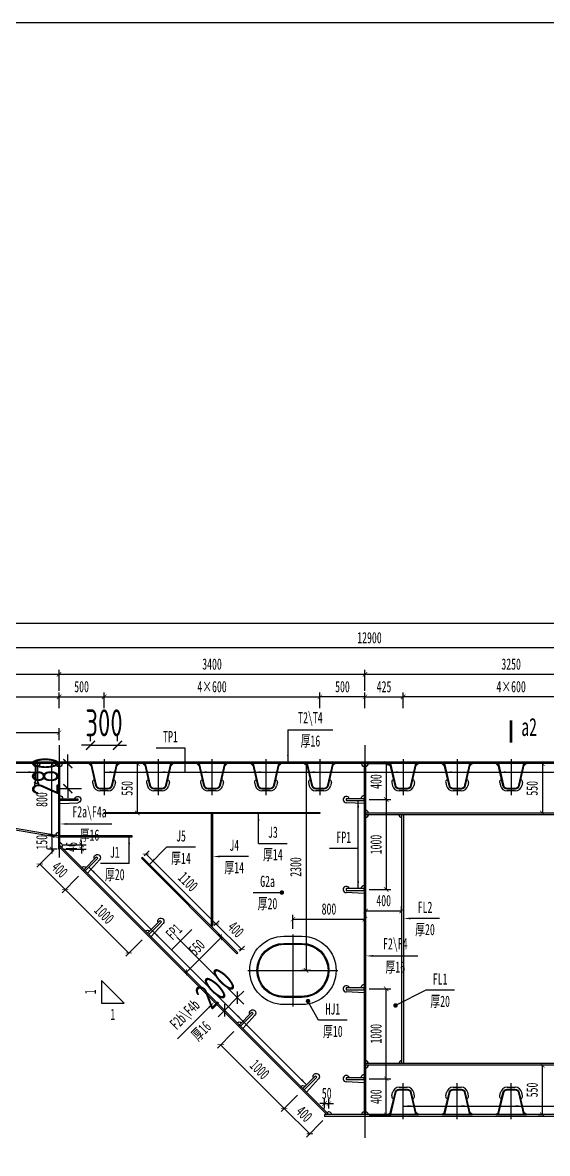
# Model space of a CAD drawing. Extents: x -149716 to 104715, y -26828 to 33500.
# Drawn here: x -82565 to -76731, y 5725 to 18299 of the extents above; entities that cross this region are included whole.
import ezdxf
from ezdxf.enums import TextEntityAlignment as Align

# ---------------------------------------------------------------- set-up
doc = ezdxf.new("R2010")
doc.units = 0
doc.header["$LTSCALE"] = 1000
doc.linetypes.add('CENTER', pattern=[50.8, 31.75, -6.35, 6.35, -6.35])
doc.layers.get('0').update_dxf_attribs({"linetype": 'CONTINUOUS'})
doc.layers.get('Defpoints').update_dxf_attribs({"color": 250, "linetype": 'CONTINUOUS'})
doc.layers.add('01', color=1, linetype='CONTINUOUS', lineweight=25)
doc.layers.add('DIM', color=3, linetype='CONTINUOUS', lineweight=0)
for name, color, linetype in [('02', 2, 'CONTINUOUS'), ('04', 4, 'CONTINUOUS'), ('06', 6, 'CENTER'), ('07', 7, 'CONTINUOUS')]:
    doc.layers.add(name, color=color, linetype=linetype)
doc.styles.add('TSSD_Dimension', font='tssdeng.shx', dxfattribs={"width": 0.7, "bigfont": 'hztxt.shx'})
doc.styles.add('仿宋', font='simfang.ttf', dxfattribs={"width": 0.64})
doc.dimstyles.new('1：50', dxfattribs={"dimscale": 50, "dimtxt": 2.5, "dimasz": 1, "dimexe": 1, "dimexo": 0, "dimgap": 1, "dimtad": 1, "dimdec": 1, "dimdsep": 46, "dimtxsty": '仿宋', "dimblk": 'ARCHTICK', "dimcen": 0, "dimclrd": 256, "dimclre": 256, "dimclrt": 256, "dimazin": 2, "dimtfac": 1, "dimtdec": 1, "dimtix": 1, "dimtmove": 2, "dimatfit": 3, "dimfxl": 1, "dimtvp": 0.8, "dimtolj": 1, "dimtzin": 0, "dimlwd": -1, "dimlwe": -1, "dimarcsym": 0})
doc.dimstyles.new('TSSD_100_100', dxfattribs={"dimtxt": 300, "dimasz": 100, "dimexe": 100, "dimexo": 250, "dimgap": 100, "dimtad": 1, "dimdec": 0, "dimzin": 0, "dimdsep": 46, "dimtxsty": 'TSSD_Dimension', "dimblk": 'ARCHTICK', "dimblk1": 'ARCHTICK', "dimblk2": 'ARCHTICK', "dimcen": 0, "dimdle": 100, "dimclrt": 7, "dimadec": 0, "dimazin": 0, "dimtfac": 1, "dimtdec": 0, "dimtix": 1, "dimtmove": 2, "dimatfit": 3, "dimfxl": 1, "dimtolj": 1, "dimtzin": 0, "dimarcsym": 0})

# ---------------------------------------------------------------- blocks, each defined once
blk = doc.blocks.new('_ArchTick')
at = {"color": 0, "linetype": 'ByBlock', "const_width": 0.15}
blk.add_lwpolyline([(-0.5, -0.5), (0.5, 0.5)], dxfattribs=at)
blk = doc.blocks.new('*D387')
at = {"layer": '04', "transparency": 16777216}
for p, q in [((44428, 112577), (44428, 112810)), ((47428, 112577), (47428, 112810)), ((44428, 112760), (47428, 112760))]:
    blk.add_line(p, q, dxfattribs=at)
at = {"layer": 'Defpoints', "color": 0, "transparency": 16777216}
for p in [(47428, 112760), (44428, 112577), (47428, 112577)]:
    blk.add_point(p, dxfattribs=at)
at = {"layer": '04', "transparency": 16777216, "xscale": 50, "yscale": 50, "zscale": 50, "rotation": 180}
blk.add_blockref('_ArchTick', (44428, 112760), dxfattribs=at)
at = {"layer": '04', "transparency": 16777216, "xscale": 50, "yscale": 50, "zscale": 50}
blk.add_blockref('_ArchTick', (47428, 112760), dxfattribs=at)
at = {"layer": '04', "transparency": 16777216, "insert": (45928, 112873), "char_height": 125, "attachment_point": 5, "style": '仿宋'}
blk.add_mtext('\\A1;3000', dxfattribs=at)
blk = doc.blocks.new('*D390')
at = {"layer": '04', "transparency": 16777216}
for p, q in [((47428, 112577), (47428, 112810)), ((50828, 112577), (50828, 112810)), ((47428, 112760), (50828, 112760))]:
    blk.add_line(p, q, dxfattribs=at)
at = {"layer": 'Defpoints', "color": 0, "transparency": 16777216}
for p in [(50828, 112760), (47428, 112577), (50828, 112577)]:
    blk.add_point(p, dxfattribs=at)
at = {"layer": '04', "transparency": 16777216, "xscale": 50, "yscale": 50, "zscale": 50, "rotation": 180}
blk.add_blockref('_ArchTick', (47428, 112760), dxfattribs=at)
at = {"layer": '04', "transparency": 16777216, "xscale": 50, "yscale": 50, "zscale": 50}
blk.add_blockref('_ArchTick', (50828, 112760), dxfattribs=at)
at = {"layer": '04', "transparency": 16777216, "insert": (49128, 112873), "char_height": 125, "attachment_point": 5, "style": '仿宋'}
blk.add_mtext('\\A1;3400', dxfattribs=at)
blk = doc.blocks.new('*D391')
at = {"layer": '04', "transparency": 16777216}
for p, q in [((47428, 112384), (47428, 112559)), ((47928, 112384), (47928, 112559)), ((47428, 112509), (47928, 112509))]:
    blk.add_line(p, q, dxfattribs=at)
at = {"layer": 'Defpoints', "color": 0, "transparency": 16777216}
for p in [(47928, 112509), (47428, 112384), (47928, 112384)]:
    blk.add_point(p, dxfattribs=at)
at = {"layer": '04', "transparency": 16777216, "xscale": 50, "yscale": 50, "zscale": 50, "rotation": 180}
blk.add_blockref('_ArchTick', (47428, 112509), dxfattribs=at)
at = {"layer": '04', "transparency": 16777216, "xscale": 50, "yscale": 50, "zscale": 50}
blk.add_blockref('_ArchTick', (47928, 112509), dxfattribs=at)
at = {"layer": '04', "transparency": 16777216, "insert": (47678, 112622), "char_height": 125, "attachment_point": 5, "style": '仿宋'}
blk.add_mtext('\\A1;500', dxfattribs=at)
blk = doc.blocks.new('*D392')
at = {"layer": '04', "transparency": 16777216}
for p, q in [((47928, 112384), (47928, 112559)), ((50328, 112384), (50328, 112559)), ((47928, 112509), (50328, 112509))]:
    blk.add_line(p, q, dxfattribs=at)
at = {"layer": 'Defpoints', "color": 0, "transparency": 16777216}
for p in [(50328, 112509), (47928, 112384), (50328, 112384)]:
    blk.add_point(p, dxfattribs=at)
at = {"layer": '04', "transparency": 16777216, "xscale": 50, "yscale": 50, "zscale": 50, "rotation": 180}
blk.add_blockref('_ArchTick', (47928, 112509), dxfattribs=at)
at = {"layer": '04', "transparency": 16777216, "xscale": 50, "yscale": 50, "zscale": 50}
blk.add_blockref('_ArchTick', (50328, 112509), dxfattribs=at)
at = {"layer": '04', "transparency": 16777216, "insert": (49128, 112622), "char_height": 125, "attachment_point": 5, "style": '仿宋'}
blk.add_mtext('\\A1;4×600', dxfattribs=at)
blk = doc.blocks.new('*D393')
at = {"layer": '04', "transparency": 16777216}
for p, q in [((50328, 112384), (50328, 112559)), ((50828, 112384), (50828, 112559)), ((50828, 112509), (50328, 112509))]:
    blk.add_line(p, q, dxfattribs=at)
at = {"layer": 'Defpoints', "color": 0, "transparency": 16777216}
for p in [(50328, 112509), (50328, 112384), (50828, 112384)]:
    blk.add_point(p, dxfattribs=at)
at = {"layer": '04', "transparency": 16777216, "xscale": 50, "yscale": 50, "zscale": 50, "rotation": 180}
blk.add_blockref('_ArchTick', (50328, 112509), dxfattribs=at)
at = {"layer": '04', "transparency": 16777216, "xscale": 50, "yscale": 50, "zscale": 50}
blk.add_blockref('_ArchTick', (50828, 112509), dxfattribs=at)
at = {"layer": '04', "transparency": 16777216, "insert": (50578, 112622), "char_height": 125, "attachment_point": 5, "style": '仿宋'}
blk.add_mtext('\\A1;500', dxfattribs=at)
blk = doc.blocks.new('*D397')
at = {"layer": '04', "transparency": 16777216}
for p, q in [((51253, 112384), (51253, 112559)), ((53653, 112384), (53653, 112559)), ((53653, 112509), (51253, 112509))]:
    blk.add_line(p, q, dxfattribs=at)
at = {"layer": 'Defpoints', "color": 0, "transparency": 16777216}
for p in [(51253, 112509), (51253, 112384), (53653, 112384)]:
    blk.add_point(p, dxfattribs=at)
at = {"layer": '04', "transparency": 16777216, "xscale": 50, "yscale": 50, "zscale": 50, "rotation": 180}
blk.add_blockref('_ArchTick', (51253, 112509), dxfattribs=at)
at = {"layer": '04', "transparency": 16777216, "xscale": 50, "yscale": 50, "zscale": 50}
blk.add_blockref('_ArchTick', (53653, 112509), dxfattribs=at)
at = {"layer": '04', "transparency": 16777216, "insert": (52453, 112622), "char_height": 125, "attachment_point": 5, "style": '仿宋'}
blk.add_mtext('\\A1;4×600', dxfattribs=at)
blk = doc.blocks.new('*D398')
at = {"layer": '04', "transparency": 16777216}
for p, q in [((50828, 112384), (50828, 112559)), ((51253, 112384), (51253, 112559)), ((50828, 112509), (51253, 112509))]:
    blk.add_line(p, q, dxfattribs=at)
at = {"layer": 'Defpoints', "color": 0, "transparency": 16777216}
for p in [(51253, 112509), (50828, 112384), (51253, 112384)]:
    blk.add_point(p, dxfattribs=at)
at = {"layer": '04', "transparency": 16777216, "xscale": 50, "yscale": 50, "zscale": 50, "rotation": 180}
blk.add_blockref('_ArchTick', (50828, 112509), dxfattribs=at)
at = {"layer": '04', "transparency": 16777216, "xscale": 50, "yscale": 50, "zscale": 50}
blk.add_blockref('_ArchTick', (51253, 112509), dxfattribs=at)
at = {"layer": '04', "transparency": 16777216, "insert": (51040, 112622), "char_height": 125, "attachment_point": 5, "style": '仿宋'}
blk.add_mtext('\\A1;425', dxfattribs=at)
blk = doc.blocks.new('*D399')
at = {"layer": '04', "transparency": 16777216}
for p, q in [((50828, 112577), (50828, 112810)), ((54078, 112577), (54078, 112810)), ((50828, 112760), (54078, 112760))]:
    blk.add_line(p, q, dxfattribs=at)
at = {"layer": 'Defpoints', "color": 0, "transparency": 16777216}
for p in [(54078, 112760), (50828, 112577), (54078, 112577)]:
    blk.add_point(p, dxfattribs=at)
at = {"layer": '04', "transparency": 16777216, "xscale": 50, "yscale": 50, "zscale": 50, "rotation": 180}
blk.add_blockref('_ArchTick', (50828, 112760), dxfattribs=at)
at = {"layer": '04', "transparency": 16777216, "xscale": 50, "yscale": 50, "zscale": 50}
blk.add_blockref('_ArchTick', (54078, 112760), dxfattribs=at)
at = {"layer": '04', "transparency": 16777216, "insert": (52453, 112873), "char_height": 125, "attachment_point": 5, "style": '仿宋'}
blk.add_mtext('\\A1;3250', dxfattribs=at)
blk = doc.blocks.new('*D406')
at = {"layer": '04', "transparency": 16777216}
for p, q in [((47405, 111767), (47299, 111767)), ((47349, 110967), (47349, 111767)), ((47405, 110967), (47299, 110967))]:
    blk.add_line(p, q, dxfattribs=at)
at = {"layer": 'Defpoints', "color": 0, "transparency": 16777216}
for p in [(47349, 111767), (47405, 111767), (47405, 110967)]:
    blk.add_point(p, dxfattribs=at)
at = {"layer": '04', "transparency": 16777216, "xscale": 50, "yscale": 50, "zscale": 50}
for p, rotation in [((47349, 111767), 90), ((47349, 110967), 270)]:
    blk.add_blockref('_ArchTick', p, dxfattribs=dict(at, rotation=rotation))
at = {"layer": '04', "transparency": 16777216, "insert": (47236, 111367), "char_height": 125, "attachment_point": 5, "rotation": 90, "style": '仿宋'}
blk.add_mtext('\\A1;800', dxfattribs=at)
blk = doc.blocks.new('*D408')
at = {"layer": '04', "transparency": 16777216}
for p, q in [((50225, 111767), (50123, 111767)), ((50173, 111767), (50173, 109467)), ((50225, 109467), (50123, 109467))]:
    blk.add_line(p, q, dxfattribs=at)
at = {"layer": 'Defpoints', "color": 0, "transparency": 16777216}
for p in [(50225, 111767), (50173, 109467), (50225, 109467)]:
    blk.add_point(p, dxfattribs=at)
at = {"layer": '04', "transparency": 16777216, "xscale": 50, "yscale": 50, "zscale": 50}
for p, rotation in [((50173, 111767), 90), ((50173, 109467), 270)]:
    blk.add_blockref('_ArchTick', p, dxfattribs=dict(at, rotation=rotation))
at = {"layer": '04', "transparency": 16777216, "insert": (50059, 110617), "char_height": 125, "attachment_point": 5, "rotation": 90, "style": '仿宋'}
blk.add_mtext('\\A1;2300', dxfattribs=at)
blk = doc.blocks.new('*D409')
at = {"layer": '04', "transparency": 16777216}
for p, q in [((50028, 109931), (50028, 110087)), ((50028, 110037), (50828, 110037)), ((50828, 109931), (50828, 110087))]:
    blk.add_line(p, q, dxfattribs=at)
at = {"layer": 'Defpoints', "color": 0, "transparency": 16777216}
for p in [(50828, 110037), (50028, 109931), (50828, 109931)]:
    blk.add_point(p, dxfattribs=at)
at = {"layer": '04', "transparency": 16777216, "xscale": 50, "yscale": 50, "zscale": 50, "rotation": 180}
blk.add_blockref('_ArchTick', (50028, 110037), dxfattribs=at)
at = {"layer": '04', "transparency": 16777216, "xscale": 50, "yscale": 50, "zscale": 50}
blk.add_blockref('_ArchTick', (50828, 110037), dxfattribs=at)
at = {"layer": '04', "transparency": 16777216, "insert": (50428, 110150), "char_height": 125, "attachment_point": 5, "style": '仿宋'}
blk.add_mtext('\\A1;800', dxfattribs=at)
blk = doc.blocks.new('*D415')
at = {"layer": '04', "transparency": 16777216}
for p, q in [((44428, 113194), (44428, 113377)), ((44428, 113327), (70228, 113327)), ((70228, 113194), (70228, 113377))]:
    blk.add_line(p, q, dxfattribs=at)
at = {"layer": 'Defpoints', "color": 0, "transparency": 16777216}
for p in [(70228, 113327), (44428, 113194), (70228, 113194)]:
    blk.add_point(p, dxfattribs=at)
at = {"layer": '04', "transparency": 16777216, "xscale": 50, "yscale": 50, "zscale": 50, "rotation": 180}
blk.add_blockref('_ArchTick', (44428, 113327), dxfattribs=at)
at = {"layer": '04', "transparency": 16777216, "xscale": 50, "yscale": 50, "zscale": 50}
blk.add_blockref('_ArchTick', (70228, 113327), dxfattribs=at)
at = {"layer": '04', "transparency": 16777216, "insert": (57328, 113441), "char_height": 125, "attachment_point": 5, "style": '仿宋'}
blk.add_mtext('\\A1;25800', dxfattribs=at)
blk = doc.blocks.new('*D417')
at = {"layer": '04', "transparency": 16777216}
for p, q in [((44428, 112881), (44428, 113103)), ((57328, 113053), (44428, 113053)), ((57328, 112881), (57328, 113103))]:
    blk.add_line(p, q, dxfattribs=at)
at = {"layer": 'Defpoints', "color": 0, "transparency": 16777216}
for p in [(44428, 113053), (44428, 112881), (57328, 112881)]:
    blk.add_point(p, dxfattribs=at)
at = {"layer": '04', "transparency": 16777216, "xscale": 50, "yscale": 50, "zscale": 50, "rotation": 180}
blk.add_blockref('_ArchTick', (44428, 113053), dxfattribs=at)
at = {"layer": '04', "transparency": 16777216, "xscale": 50, "yscale": 50, "zscale": 50}
blk.add_blockref('_ArchTick', (57328, 113053), dxfattribs=at)
at = {"layer": '04', "transparency": 16777216, "insert": (50878, 113166), "char_height": 125, "attachment_point": 5, "style": '仿宋'}
blk.add_mtext('\\A1;12900', dxfattribs=at)
blk = doc.blocks.new('板肋带过焊孔')
at = {"layer": '01'}
blk.add_line((50818, 161172), (50618, 161182), dxfattribs=at)
for centre, start, end in [((50618, 161217), 16.6015, 270), ((50818, 161227), 90, 180)]:
    blk.add_arc(centre, 35, start, end, dxfattribs=at)
at = {"layer": '02'}
blk.add_lwpolyline([(50818, 161227), (50618, 161227), (50618, 161207), (50818, 161207)], close=True, dxfattribs=at)
blk = doc.blocks.new('*D421')
at = {"layer": '04', "transparency": 16777216}
for p, q in [((48325, 111767), (48247, 111767)), ((48297, 111767), (48297, 111217)), ((48325, 111217), (48247, 111217))]:
    blk.add_line(p, q, dxfattribs=at)
at = {"layer": 'Defpoints', "color": 0, "transparency": 16777216}
for p in [(48325, 111767), (48297, 111217), (48325, 111217)]:
    blk.add_point(p, dxfattribs=at)
at = {"layer": '04', "transparency": 16777216, "xscale": 50, "yscale": 50, "zscale": 50}
for p, rotation in [((48297, 111767), 90), ((48297, 111217), 270)]:
    blk.add_blockref('_ArchTick', p, dxfattribs=dict(at, rotation=rotation))
at = {"layer": '04', "transparency": 16777216, "insert": (48184, 111492), "char_height": 125, "attachment_point": 5, "rotation": 90, "style": '仿宋'}
blk.add_mtext('\\A1;550', dxfattribs=at)
blk = doc.blocks.new('*D422')
at = {"layer": '04', "transparency": 16777216}
for p, q in [((50874, 108263), (51114, 108263)), ((51064, 107863), (51064, 108263)), ((50874, 107863), (51114, 107863))]:
    blk.add_line(p, q, dxfattribs=at)
at = {"layer": 'Defpoints', "color": 0, "transparency": 16777216}
for p in [(50874, 108263), (51064, 108263), (50874, 107863)]:
    blk.add_point(p, dxfattribs=at)
at = {"layer": '04', "transparency": 16777216, "xscale": 50, "yscale": 50, "zscale": 50}
for p, rotation in [((51064, 108263), 90), ((51064, 107863), 270)]:
    blk.add_blockref('_ArchTick', p, dxfattribs=dict(at, rotation=rotation))
at = {"layer": '04', "transparency": 16777216, "insert": (50951, 108063), "char_height": 125, "attachment_point": 5, "rotation": 90, "style": '仿宋'}
blk.add_mtext('\\A1;400', dxfattribs=at)
blk = doc.blocks.new('*D423')
at = {"layer": '04', "transparency": 16777216}
for p, q in [((50874, 109263), (51114, 109263)), ((51064, 108263), (51064, 109263)), ((50874, 108263), (51114, 108263))]:
    blk.add_line(p, q, dxfattribs=at)
at = {"layer": 'Defpoints', "color": 0, "transparency": 16777216}
for p in [(50874, 109263), (51064, 109263), (50874, 108263)]:
    blk.add_point(p, dxfattribs=at)
at = {"layer": '04', "transparency": 16777216, "xscale": 50, "yscale": 50, "zscale": 50}
for p, rotation in [((51064, 109263), 90), ((51064, 108263), 270)]:
    blk.add_blockref('_ArchTick', p, dxfattribs=dict(at, rotation=rotation))
at = {"layer": '04', "transparency": 16777216, "insert": (50951, 108763), "char_height": 125, "attachment_point": 5, "rotation": 90, "style": '仿宋'}
blk.add_mtext('\\A1;1000', dxfattribs=at)
blk = doc.blocks.new('*D424')
at = {"layer": '04', "transparency": 16777216}
for p, q in [((50874, 111767), (51114, 111767)), ((51064, 111767), (51064, 111367)), ((50874, 111367), (51114, 111367))]:
    blk.add_line(p, q, dxfattribs=at)
at = {"layer": 'Defpoints', "color": 0, "transparency": 16777216}
for p in [(50874, 111767), (50874, 111367), (51064, 111367)]:
    blk.add_point(p, dxfattribs=at)
at = {"layer": '04', "transparency": 16777216, "xscale": 50, "yscale": 50, "zscale": 50}
for p, rotation in [((51064, 111767), 90), ((51064, 111367), 270)]:
    blk.add_blockref('_ArchTick', p, dxfattribs=dict(at, rotation=rotation))
at = {"layer": '04', "transparency": 16777216, "insert": (50951, 111567), "char_height": 125, "attachment_point": 5, "rotation": 90, "style": '仿宋'}
blk.add_mtext('\\A1;400', dxfattribs=at)
blk = doc.blocks.new('*D425')
at = {"layer": '04', "transparency": 16777216}
for p, q in [((50874, 111367), (51114, 111367)), ((51064, 111367), (51064, 110367)), ((50874, 110367), (51114, 110367))]:
    blk.add_line(p, q, dxfattribs=at)
at = {"layer": 'Defpoints', "color": 0, "transparency": 16777216}
for p in [(50874, 111367), (50874, 110367), (51064, 110367)]:
    blk.add_point(p, dxfattribs=at)
at = {"layer": '04', "transparency": 16777216, "xscale": 50, "yscale": 50, "zscale": 50}
for p, rotation in [((51064, 111367), 90), ((51064, 110367), 270)]:
    blk.add_blockref('_ArchTick', p, dxfattribs=dict(at, rotation=rotation))
at = {"layer": '04', "transparency": 16777216, "insert": (50951, 110867), "char_height": 125, "attachment_point": 5, "rotation": 90, "style": '仿宋'}
blk.add_mtext('\\A1;1000', dxfattribs=at)
blk = doc.blocks.new('U2加劲肋带过焊孔')
at = {"layer": '01'}
for p, q in [((48376, 137283), (48036, 137283)), ((48036, 137283), (48060, 137263)), ((48376, 137283), (48351, 137263)), ((48079, 137073), (48088, 137036)), ((48333, 137073), (48324, 137036)), ((48251, 136978), (48161, 136978))]:
    blk.add_line(p, q, dxfattribs=at)
for centre, radius, start, end in [((48103, 137079), 25, 103.0693, 193.0693), ((48309, 137079), 25, 346.9307, 76.9307), ((48161, 137053), 75, 193.0693, 270), ((48251, 137053), 75, 270, 346.9307)]:
    blk.add_arc(centre, radius, start, end, dxfattribs=at)
at = {"layer": '02'}
for points in [[(48056, 137283), (48112, 137040, 0.348876), (48159, 137003), (48253, 137003, 0.348876), (48300, 137040), (48356, 137283)], [(48064, 137283), (48120, 137042, 0.348876), (48159, 137011), (48253, 137011, 0.348876), (48292, 137042), (48348, 137283)]]:
    blk.add_lwpolyline(points, format="xyb", dxfattribs=at)
at = {"layer": '06', "ltscale": 0.1}
blk.add_line((48206, 137333), (48206, 136933), dxfattribs=at)
blk = doc.blocks.new('*D444')
at = {"layer": '04', "transparency": 16777216}
for p, q in [((50836, 110111), (50836, 110179)), ((51236, 110111), (51236, 110179)), ((50836, 110129), (51236, 110129))]:
    blk.add_line(p, q, dxfattribs=at)
at = {"layer": 'Defpoints', "color": 0, "transparency": 16777216}
for p in [(50836, 110111), (51236, 110129), (51236, 110111)]:
    blk.add_point(p, dxfattribs=at)
at = {"layer": '04', "transparency": 16777216, "xscale": 50, "yscale": 50, "zscale": 50, "rotation": 180}
blk.add_blockref('_ArchTick', (50836, 110129), dxfattribs=at)
at = {"layer": '04', "transparency": 16777216, "xscale": 50, "yscale": 50, "zscale": 50}
blk.add_blockref('_ArchTick', (51236, 110129), dxfattribs=at)
at = {"layer": '04', "transparency": 16777216, "insert": (51036, 110243), "char_height": 125, "attachment_point": 5, "style": '仿宋'}
blk.add_mtext('\\A1;400', dxfattribs=at)
blk = doc.blocks.new('*D446')
at = {"layer": '04', "transparency": 16777216}
for p, q in [((52820, 111767), (52750, 111767)), ((52800, 111767), (52800, 111217)), ((52820, 111217), (52750, 111217))]:
    blk.add_line(p, q, dxfattribs=at)
at = {"layer": 'Defpoints', "color": 0, "transparency": 16777216}
for p in [(52820, 111767), (52800, 111217), (52820, 111217)]:
    blk.add_point(p, dxfattribs=at)
at = {"layer": '04', "transparency": 16777216, "xscale": 50, "yscale": 50, "zscale": 50}
for p, rotation in [((52800, 111767), 90), ((52800, 111217), 270)]:
    blk.add_blockref('_ArchTick', p, dxfattribs=dict(at, rotation=rotation))
at = {"layer": '04', "transparency": 16777216, "insert": (52687, 111492), "char_height": 125, "attachment_point": 5, "rotation": 90, "style": '仿宋'}
blk.add_mtext('\\A1;550', dxfattribs=at)
blk = doc.blocks.new('*D449')
at = {"layer": '04', "transparency": 16777216}
for p, q in [((44428, 112384), (44428, 112559)), ((47428, 112384), (47428, 112559)), ((44428, 112509), (47428, 112509))]:
    blk.add_line(p, q, dxfattribs=at)
at = {"layer": 'Defpoints', "color": 0, "transparency": 16777216}
for p in [(47428, 112509), (44428, 112384), (47428, 112384)]:
    blk.add_point(p, dxfattribs=at)
at = {"layer": '04', "transparency": 16777216, "xscale": 50, "yscale": 50, "zscale": 50, "rotation": 180}
blk.add_blockref('_ArchTick', (44428, 112509), dxfattribs=at)
at = {"layer": '04', "transparency": 16777216, "xscale": 50, "yscale": 50, "zscale": 50}
blk.add_blockref('_ArchTick', (47428, 112509), dxfattribs=at)
at = {"layer": '04', "transparency": 16777216, "insert": (45928, 112622), "char_height": 125, "attachment_point": 5, "style": '仿宋'}
blk.add_mtext('\\A1;12×250', dxfattribs=at)
blk = doc.blocks.new('*D464')
at = {"layer": '04', "transparency": 16777216}
for p, q in [((47405, 110967), (47299, 110967)), ((47349, 110967), (47349, 111017)), ((47349, 110967), (47349, 110817)), ((47405, 110817), (47299, 110817)), ((47349, 110817), (47349, 110767))]:
    blk.add_line(p, q, dxfattribs=at)
at = {"layer": 'Defpoints', "color": 0, "transparency": 16777216}
for p in [(47405, 110967), (47349, 110817), (47405, 110817)]:
    blk.add_point(p, dxfattribs=at)
at = {"layer": '04', "transparency": 16777216, "xscale": 50, "yscale": 50, "zscale": 50}
for p, rotation in [((47349, 110967), 270), ((47349, 110817), 90)]:
    blk.add_blockref('_ArchTick', p, dxfattribs=dict(at, rotation=rotation))
at = {"layer": '04', "transparency": 16777216, "insert": (47236, 110892), "char_height": 125, "attachment_point": 5, "rotation": 90, "style": '仿宋'}
blk.add_mtext('\\A1;150', dxfattribs=at)
blk = doc.blocks.new('*D470')
at = {"layer": '04', "transparency": 16777216}
for p, q in [((52820, 108413), (52750, 108413)), ((52800, 107863), (52800, 108413)), ((52820, 107863), (52750, 107863))]:
    blk.add_line(p, q, dxfattribs=at)
at = {"layer": 'Defpoints', "color": 0, "transparency": 16777216}
for p in [(52800, 108413), (52820, 108413), (52820, 107863)]:
    blk.add_point(p, dxfattribs=at)
at = {"layer": '04', "transparency": 16777216, "xscale": 50, "yscale": 50, "zscale": 50}
for p, rotation in [((52800, 108413), 90), ((52800, 107863), 270)]:
    blk.add_blockref('_ArchTick', p, dxfattribs=dict(at, rotation=rotation))
at = {"layer": '04', "transparency": 16777216, "insert": (52687, 108138), "char_height": 125, "attachment_point": 5, "rotation": 90, "style": '仿宋'}
blk.add_mtext('\\A1;550', dxfattribs=at)
blk = doc.blocks.new('顶底板板肋带过焊孔')
at = {"layer": '01'}
blk.add_lwpolyline([(50530, 112160, 0.404482), (50559, 112130), (50559, 111963, 4.313631), (50581, 111963), (50581, 112130, 0.404482), (50610, 112160)], format="xyb", dxfattribs=at)
at = {"layer": '02'}
blk.add_lwpolyline([(50560, 112160), (50580, 112160), (50580, 111940), (50560, 111940)], close=True, dxfattribs=at)
blk = doc.blocks.new('*D476')
at = {"layer": '04', "transparency": 16777216}
for p, q in [((46053, 112026), (46053, 112160)), ((47428, 112110), (46053, 112110)), ((47428, 112026), (47428, 112160))]:
    blk.add_line(p, q, dxfattribs=at)
at = {"layer": 'Defpoints', "color": 0, "transparency": 16777216}
for p in [(46053, 112110), (46053, 112026), (47428, 112026)]:
    blk.add_point(p, dxfattribs=at)
at = {"layer": '04', "transparency": 16777216, "xscale": 50, "yscale": 50, "zscale": 50, "rotation": 180}
blk.add_blockref('_ArchTick', (46053, 112110), dxfattribs=at)
at = {"layer": '04', "transparency": 16777216, "xscale": 50, "yscale": 50, "zscale": 50}
blk.add_blockref('_ArchTick', (47428, 112110), dxfattribs=at)
at = {"layer": '04', "transparency": 16777216, "insert": (46740, 112224), "char_height": 125, "attachment_point": 5, "style": '仿宋'}
blk.add_mtext('\\A1;1375', dxfattribs=at)
blk = doc.blocks.new('*D483')
at = {"layer": '04', "transparency": 16777216}
for p, q in [((48843, 109448), (49232, 109837)), ((49241, 109827), (49197, 109872)), ((48853, 109438), (48808, 109483))]:
    blk.add_line(p, q, dxfattribs=at)
at = {"layer": 'Defpoints', "color": 0, "transparency": 16777216}
for p in [(49232, 109837), (49241, 109827), (48853, 109438)]:
    blk.add_point(p, dxfattribs=at)
at = {"layer": '04', "transparency": 16777216, "xscale": 50, "yscale": 50, "zscale": 50}
for p, rotation in [((49232, 109837), 44.99999999999947), ((48843, 109448), 224.9999999999995)]:
    blk.add_blockref('_ArchTick', p, dxfattribs=dict(at, rotation=rotation))
at = {"layer": '04', "transparency": 16777216, "insert": (48958, 109722), "char_height": 125, "attachment_point": 5, "rotation": 45, "style": '仿宋'}
blk.add_mtext('\\A1;550', dxfattribs=at)
blk = doc.blocks.new('*D484')
at = {"layer": '04', "transparency": 16777216}
for p, q in [((48373, 110743), (48429, 110798)), ((49171, 109985), (48393, 110762)), ((49151, 109965), (49206, 110020))]:
    blk.add_line(p, q, dxfattribs=at)
at = {"layer": 'Defpoints', "color": 0, "transparency": 16777216}
for p in [(48373, 110743), (48393, 110762), (49151, 109965)]:
    blk.add_point(p, dxfattribs=at)
at = {"layer": '04', "transparency": 16777216, "xscale": 50, "yscale": 50, "zscale": 50}
for p, rotation in [((48393, 110762), 134.9999999999989), ((49171, 109985), 314.9999999999989)]:
    blk.add_blockref('_ArchTick', p, dxfattribs=dict(at, rotation=rotation))
at = {"layer": '04', "transparency": 16777216, "insert": (48862, 110454), "char_height": 125, "attachment_point": 5, "rotation": 315, "style": '仿宋'}
blk.add_mtext('\\A1;1100', dxfattribs=at)
blk = doc.blocks.new('*D485')
at = {"layer": '04', "transparency": 16777216}
for p, q in [((49151, 109965), (49206, 110020)), ((49171, 109985), (49454, 109702)), ((49434, 109682), (49489, 109737))]:
    blk.add_line(p, q, dxfattribs=at)
at = {"layer": 'Defpoints', "color": 0, "transparency": 16777216}
for p in [(49151, 109965), (49434, 109682), (49454, 109702)]:
    blk.add_point(p, dxfattribs=at)
at = {"layer": '04', "transparency": 16777216, "xscale": 50, "yscale": 50, "zscale": 50}
for p, rotation in [((49171, 109985), 135.0000000000037), ((49454, 109702), 315.0000000000037)]:
    blk.add_blockref('_ArchTick', p, dxfattribs=dict(at, rotation=rotation))
at = {"layer": '04', "transparency": 16777216, "insert": (49393, 109923), "char_height": 125, "attachment_point": 5, "rotation": 315, "style": '仿宋'}
blk.add_mtext('\\A1;400', dxfattribs=at)
blk = doc.blocks.new('*D486')
at = {"layer": '04', "transparency": 16777216}
for p, q in [((50378, 107932), (50378, 108037)), ((50428, 107932), (50428, 108037)), ((50378, 107987), (50328, 107987)), ((50378, 107987), (50428, 107987)), ((50428, 107987), (50478, 107987))]:
    blk.add_line(p, q, dxfattribs=at)
at = {"layer": 'Defpoints', "color": 0, "transparency": 16777216}
for p in [(50378, 107932), (50428, 107987), (50428, 107932)]:
    blk.add_point(p, dxfattribs=at)
at = {"layer": '04', "transparency": 16777216, "xscale": 50, "yscale": 50, "zscale": 50}
blk.add_blockref('_ArchTick', (50378, 107987), dxfattribs=at)
at = {"layer": '04', "transparency": 16777216, "xscale": 50, "yscale": 50, "zscale": 50, "rotation": 180}
blk.add_blockref('_ArchTick', (50428, 107987), dxfattribs=at)
at = {"layer": '04', "transparency": 16777216, "insert": (50403, 108100), "char_height": 125, "attachment_point": 5, "style": '仿宋'}
blk.add_mtext('\\A1;50', dxfattribs=at)
blk = doc.blocks.new('*D487')
at = {"layer": '04', "transparency": 16777216}
for p, q in [((47678, 110863), (47678, 110913)), ((47474, 110863), (47728, 110863)), ((47474, 110817), (47728, 110817)), ((47678, 110863), (47678, 110817)), ((47678, 110817), (47678, 110767))]:
    blk.add_line(p, q, dxfattribs=at)
at = {"layer": 'Defpoints', "color": 0, "transparency": 16777216}
for p in [(47474, 110863), (47474, 110817), (47678, 110817)]:
    blk.add_point(p, dxfattribs=at)
at = {"layer": '04', "transparency": 16777216, "xscale": 50, "yscale": 50, "zscale": 50}
for p, rotation in [((47678, 110863), 270), ((47678, 110817), 90)]:
    blk.add_blockref('_ArchTick', p, dxfattribs=dict(at, rotation=rotation))
at = {"layer": '04', "transparency": 16777216, "insert": (47565, 110840), "char_height": 125, "attachment_point": 5, "rotation": 90, "style": '仿宋'}
blk.add_mtext('\\A1;46', dxfattribs=at)
blk = doc.blocks.new('*D488')
at = {"layer": '04', "transparency": 16777216}
for p, q in [((47361, 110797), (47179, 110614)), ((47214, 110650), (47497, 110367)), ((47644, 110514), (47461, 110331))]:
    blk.add_line(p, q, dxfattribs=at)
at = {"layer": 'Defpoints', "color": 0, "transparency": 16777216}
for p in [(47361, 110797), (47644, 110514), (47497, 110367)]:
    blk.add_point(p, dxfattribs=at)
at = {"layer": '04', "transparency": 16777216, "xscale": 50, "yscale": 50, "zscale": 50}
for p, rotation in [((47214, 110650), 135.000000000028), ((47497, 110367), 315.000000000028)]:
    blk.add_blockref('_ArchTick', p, dxfattribs=dict(at, rotation=rotation))
at = {"layer": '04', "transparency": 16777216, "insert": (47435, 110588), "char_height": 125, "attachment_point": 5, "rotation": 315, "style": '仿宋'}
blk.add_mtext('\\A1;400', dxfattribs=at)
blk = doc.blocks.new('*D489')
at = {"layer": '04', "transparency": 16777216}
for p, q in [((47644, 110514), (47461, 110331)), ((47497, 110367), (48204, 109660)), ((48351, 109807), (48169, 109624))]:
    blk.add_line(p, q, dxfattribs=at)
at = {"layer": 'Defpoints', "color": 0, "transparency": 16777216}
for p in [(47644, 110514), (48351, 109807), (48204, 109660)]:
    blk.add_point(p, dxfattribs=at)
at = {"layer": '04', "transparency": 16777216, "xscale": 50, "yscale": 50, "zscale": 50}
for p, rotation in [((47497, 110367), 134.9999999999776), ((48204, 109660), 314.9999999999776)]:
    blk.add_blockref('_ArchTick', p, dxfattribs=dict(at, rotation=rotation))
at = {"layer": '04', "transparency": 16777216, "insert": (47930, 110093), "char_height": 125, "attachment_point": 5, "rotation": 315, "style": '仿宋'}
blk.add_mtext('\\A1;1000', dxfattribs=at)
blk = doc.blocks.new('*D490')
at = {"layer": '04', "transparency": 16777216}
for p, q in [((50079, 108080), (49896, 107897)), ((50214, 107650), (49931, 107933)), ((50361, 107797), (50179, 107614))]:
    blk.add_line(p, q, dxfattribs=at)
at = {"layer": 'Defpoints', "color": 0, "transparency": 16777216}
for p in [(50079, 108080), (49931, 107933), (50361, 107797)]:
    blk.add_point(p, dxfattribs=at)
at = {"layer": '04', "transparency": 16777216, "xscale": 50, "yscale": 50, "zscale": 50}
for p, rotation in [((49931, 107933), 134.9999999999749), ((50214, 107650), 314.9999999999749)]:
    blk.add_blockref('_ArchTick', p, dxfattribs=dict(at, rotation=rotation))
at = {"layer": '04', "transparency": 16777216, "insert": (50153, 107871), "char_height": 125, "attachment_point": 5, "rotation": 315, "style": '仿宋'}
blk.add_mtext('\\A1;400', dxfattribs=at)
blk = doc.blocks.new('*D491')
at = {"layer": '04', "transparency": 16777216}
for p, q in [((49371, 108787), (49189, 108604)), ((49931, 107933), (49224, 108640)), ((50079, 108080), (49896, 107897))]:
    blk.add_line(p, q, dxfattribs=at)
at = {"layer": 'Defpoints', "color": 0, "transparency": 16777216}
for p in [(49371, 108787), (49224, 108640), (50079, 108080)]:
    blk.add_point(p, dxfattribs=at)
at = {"layer": '04', "transparency": 16777216, "xscale": 50, "yscale": 50, "zscale": 50}
for p, rotation in [((49224, 108640), 135.0000000000271), ((49931, 107933), 315.0000000000271)]:
    blk.add_blockref('_ArchTick', p, dxfattribs=dict(at, rotation=rotation))
at = {"layer": '04', "transparency": 16777216, "insert": (49658, 108366), "char_height": 125, "attachment_point": 5, "rotation": 315, "style": '仿宋'}
blk.add_mtext('\\A1;1000', dxfattribs=at)
blk = doc.blocks.new('*D494')
at = {"layer": 'Defpoints', "color": 0, "transparency": 16777216}
for p in [(-81028, 8308), (-81170, 8166), (-80178, 7457)]:
    blk.add_point(p, dxfattribs=at)
at = {"layer": 'DIM', "color": 0, "lineweight": -2, "transparency": 16777216}
for p, q in [((-80851, 8131), (-80107, 7386)), ((-80993, 7989), (-80248, 7245)), ((-80319, 7316), (-80178, 7457)), ((-80178, 7457), (-80107, 7528)), ((-80319, 7316), (-80390, 7245))]:
    blk.add_line(p, q, dxfattribs=at)
at = {"layer": 'DIM', "color": 0, "lineweight": -2, "transparency": 16777216, "xscale": 100, "yscale": 100, "zscale": 100}
for p, rotation in [((-80178, 7457), 225.0000000000007), ((-80319, 7316), 45.0000000000008)]:
    blk.add_blockref('_ArchTick', p, dxfattribs=dict(at, rotation=rotation))
at = {"layer": 'DIM', "color": 7, "transparency": 16777216, "insert": (-80425, 7563), "char_height": 300, "attachment_point": 5, "rotation": 45, "style": 'TSSD_Dimension'}
blk.add_mtext('\\A1;200', dxfattribs=at)
blk = doc.blocks.new('*D495')
at = {"layer": 'Defpoints', "color": 0, "transparency": 16777216}
for p in [(-82062, 10060), (-81660, 10060), (-81660, 9780)]:
    blk.add_point(p, dxfattribs=at)
at = {"layer": 'DIM', "color": 0, "lineweight": -2, "transparency": 16777216}
for p, q in [((-81910, 10060), (-82162, 10060)), ((-82062, 10060), (-82062, 10160)), ((-82062, 9780), (-82062, 10060)), ((-81910, 9780), (-82162, 9780)), ((-82062, 9780), (-82062, 9680))]:
    blk.add_line(p, q, dxfattribs=at)
at = {"layer": 'DIM', "color": 0, "lineweight": -2, "transparency": 16777216, "xscale": 100, "yscale": 100, "zscale": 100}
for p, rotation in [((-82062, 10060), 270), ((-82062, 9780), 90)]:
    blk.add_blockref('_ArchTick', p, dxfattribs=dict(at, rotation=rotation))
at = {"layer": 'DIM', "color": 7, "transparency": 16777216, "insert": (-82312, 9920), "char_height": 300, "attachment_point": 5, "rotation": 90, "style": 'TSSD_Dimension'}
blk.add_mtext('\\A1;280', dxfattribs=at)
blk = doc.blocks.new('*D496')
at = {"layer": 'Defpoints', "color": 0, "transparency": 16777216}
for p in [(-81510, 10263), (-81810, 10060), (-81510, 10060)]:
    blk.add_point(p, dxfattribs=at)
at = {"layer": 'DIM', "color": 0, "lineweight": -2, "transparency": 16777216}
for p, q in [((-81810, 10310), (-81810, 10363)), ((-81510, 10310), (-81510, 10363)), ((-81810, 10263), (-81910, 10263)), ((-81810, 10263), (-81510, 10263)), ((-81510, 10263), (-81410, 10263))]:
    blk.add_line(p, q, dxfattribs=at)
at = {"layer": 'DIM', "color": 0, "lineweight": -2, "transparency": 16777216, "xscale": 100, "yscale": 100, "zscale": 100}
blk.add_blockref('_ArchTick', (-81810, 10263), dxfattribs=at)
at = {"layer": 'DIM', "color": 0, "lineweight": -2, "transparency": 16777216, "xscale": 100, "yscale": 100, "zscale": 100, "rotation": 180}
blk.add_blockref('_ArchTick', (-81510, 10263), dxfattribs=at)
at = {"layer": 'DIM', "color": 7, "transparency": 16777216, "insert": (-81660, 10513), "char_height": 300, "attachment_point": 5, "style": 'TSSD_Dimension'}
blk.add_mtext('\\A1;300', dxfattribs=at)
blk = doc.blocks.new('A$C0FB2707F')
at = {"layer": '02'}
for p, q in [((14195.15, 6829.36), (1295.15, 6829.36)), ((14195.15, 6813.36), (1295.15, 6813.36)), ((4287.15, 6813.36), (4287.15, 5863.36)), ((4303.15, 5863.36), (4303.15, 6813.36)), ((7687.15, 6813.36), (7687.15, 2909.36)), ((7703.15, 6813.36), (7703.15, 2909.36)), ((1329.15, 6513.36), (4287.15, 6014.71)), ((1329.15, 6493.08), (4287.15, 5994.43)), ((10937.15, 6263.36), (7703.15, 6263.36)), ((10937.15, 6243.36), (7703.15, 6243.36)), ((8103.15, 6243.36), (8103.15, 3479.36)), ((8123.15, 6243.36), (8123.15, 3479.36)), ((4287.15, 5863.36), (4303.15, 5863.36)), ((4303.15, 5901.36), (7295.15, 2909.36)), ((4303.15, 5878.73), (7272.53, 2909.36)), ((10937.15, 3479.36), (7703.15, 3479.36)), ((10937.15, 3459.36), (7703.15, 3459.36)), ((14195.15, 2909.36), (7245.15, 2909.36)), ((7245.15, 2909.36), (7245.15, 2889.36)), ((14195.15, 2889.36), (7245.15, 2889.36))]:
    blk.add_line(p, q, dxfattribs=at)
for points in [[(4795.15, 6270.36), (7195.15, 6270.36), (7195.15, 6256.36), (4795.15, 6256.36)], [(5988.15, 6256.36), (6002.15, 6256.36), (6002.15, 5006.36), (5988.15, 5006.36)], [(4303.15, 6013.36), (5103.15, 6013.36), (5103.15, 5993.36), (4303.15, 5993.36)], [(6282.95, 4709.29), (5222.29, 5769.95), (5212.39, 5760.05), (6273.05, 4699.39)]]:
    blk.add_lwpolyline(points, close=True, dxfattribs=at)
for points in [[(6995.15, 4133.36), (6795.15, 4133.36, -1), (6795.15, 4893.36), (6995.15, 4893.36, -1)], [(6995.15, 4213.36), (6795.15, 4213.36, -1), (6795.15, 4813.36), (6995.15, 4813.36, -1)], [(6995.15, 4223.36), (6795.15, 4223.36, -1), (6795.15, 4803.36), (6995.15, 4803.36, -1)]]:
    blk.add_lwpolyline(points, format="xyb", close=True, dxfattribs=at)
for centre, start, end in [((4287.15, 6813.36), 180, 270), ((4303.15, 6813.36), 270, 0), ((7687.15, 6813.36), 180, 270), ((7703.15, 6813.36), 270, 0), ((7703.15, 6263.36), 0, 90), ((7703.15, 6243.36), 270, 0), ((8103.15, 6243.36), 180, 270), ((4287.15, 6014.71), 90, 170.431203), ((4303.15, 5901.36), 315, 90), ((7703.15, 3479.36), 0, 90), ((7703.15, 3459.36), 270, 0), ((8103.15, 3479.36), 90, 180), ((7295.15, 2909.36), 0, 135), ((7687.15, 2909.36), 90, 180), ((7703.15, 2909.36), 0, 90)]:
    blk.add_arc(centre, 30, start, end, dxfattribs=at)
at = {"layer": '06', "ltscale": 0.1}
for p, q in [((4295.15, 7017.74), (4295.15, 5767.74)), ((7695.15, 7017.74), (7695.15, 2651.74)), ((6895.15, 4913.36), (6895.15, 4113.36)), ((6395.15, 4513.36), (7395.15, 4513.36))]:
    blk.add_line(p, q, dxfattribs=at)
at = {"layer": '07'}
for p, q in [((6839.55, 7188.63), (6839.55, 6829.36)), ((6839.55, 7188.63), (7339.55, 7188.63)), ((5374.38, 6988.4), (5694.38, 6988.4)), ((5694.38, 6988.4), (5694.38, 6717.67)), ((1555.15, 6717.67), (4035.15, 6717.67)), ((4795.15, 6717.67), (13770.15, 6717.67)), ((7619.98, 5423.36), (7619.98, 6403.36)), ((6512.01, 5924.47), (6512.01, 6256.36)), ((4383.15, 6141.39), (4883.15, 6141.39)), ((5074.54, 5702.38), (5074.54, 5993.36)), ((6512.01, 5924.47), (6832.01, 5924.47)), ((5490.35, 5883.44), (5299.57, 5692.66)), ((5810.35, 5883.44), (5490.35, 5883.44)), ((7619.98, 5869.29), (7299.98, 5869.29)), ((4627.2, 5661.59), (7047.38, 3241.41)), ((5074.54, 5702.38), (4754.54, 5702.38)), ((6402.15, 5779.86), (6082.15, 5779.86)), ((6452.48, 5378.9), (6772.48, 5378.9)), ((8523.15, 5090.94), (8203.15, 5090.94)), ((5546.55, 4742.24), (5772.82, 4968.52)), ((7783.15, 4674.36), (8283.15, 4674.36)), ((8371.24, 4292.99), (8035.36, 4123.79)), ((8691.24, 4292.99), (8371.24, 4292.99)), ((7178.8, 3958.83), (7062.38, 4171.82)), ((5610.82, 3750.83), (5964.37, 4104.38)), ((7498.8, 3958.83), (7178.8, 3958.83)), ((8120.15, 3005.05), (13770.15, 3005.05))]:
    blk.add_line(p, q, dxfattribs=at)
at = {"layer": '07', "const_width": 30}
blk.add_lwpolyline([(9320.15, 7044.16), (9320.15, 7294.16)], dxfattribs=at)
at = {"layer": '07'}
for points in [[(6839.55, 6829.36, 0, 20, 0), (6839.55, 6909.36, 8, 8, 0)], [(4035.15, 6717.67, 0, 20, 0), (3955.15, 6717.67, 8, 8, 0)], [(4795.15, 6717.67, 0, 20, 0), (4875.15, 6717.67, 8, 8, 0)], [(5395.15, 6717.67, 0, 20, 0), (5475.15, 6717.67, 8, 8, 0)], [(5995.15, 6717.67, 0, 20, 0), (5915.15, 6717.67, 8, 8, 0)], [(6595.15, 6717.67, 0, 20, 0), (6515.15, 6717.67, 8, 8, 0)], [(7195.15, 6717.67, 0, 20, 0), (7115.15, 6717.67, 8, 8, 0)], [(8120.15, 6717.67, 0, 20, 0), (8040.15, 6717.67, 8, 8, 0)], [(8720.15, 6717.67, 0, 20, 0), (8640.15, 6717.67, 8, 8, 0)], [(9320.15, 6717.67, 0, 20, 0), (9240.15, 6717.67, 8, 8, 0)], [(7619.98, 6403.36, 0, 20, 0), (7619.98, 6323.36, 8, 8, 0)], [(6512.01, 6256.36, 0, 20, 0), (6512.01, 6176.36, 8, 8, 0)], [(4303.15, 6141.39, 0, 20, 0), (4383.15, 6141.39, 8, 8, 0)], [(5074.54, 5993.36, 0, 20, 0), (5074.54, 5913.36, 8, 8, 0)], [(6002.15, 5779.86, 0, 20, 0), (6082.15, 5779.86, 8, 8, 0)], [(4627.2, 5661.59, 0, 20, 0), (4683.77, 5605.02, 0, 0, 0)], [(5299.57, 5692.66, 0, 20, 0), (5356.14, 5749.23, 0, 0, 0)], [(7619.98, 5423.36, 0, 20, 0), (7619.98, 5503.36, 8, 8, 0)], [(6784.98, 5378.9, 25, 25, -1), (6759.98, 5378.9, 25, 25, -1), (6784.98, 5378.9, 0, 0, 0)], [(8123.15, 5090.94, 0, 20, 0), (8203.15, 5090.94, 8, 8, 0)], [(5334.31, 4954.48, 0, 20, 0), (5390.88, 4897.91, 0, 0, 0)], [(7703.15, 4674.36, 0, 20, 0), (7783.15, 4674.36, 8, 8, 0)], [(6020.94, 4160.95, 0, 20, 0), (5964.37, 4104.38, 8, 8, 0)], [(7074.88, 4171.82, 25, 25, -1), (7049.88, 4171.82, 25, 25, -1), (7074.88, 4171.82, 0, 0, 0)], [(8047.86, 4123.79, 25, 25, -1), (8022.86, 4123.79, 25, 25, -1), (8047.86, 4123.79, 0, 0, 0)], [(6340.27, 3948.52, 0, 20, 0), (6283.7, 4005.09, 0, 0, 0)], [(7047.38, 3241.41, 0, 20, 0), (6990.81, 3297.98, 0, 0, 0)], [(8120.15, 3005.05, 0, 20, 0), (8200.15, 3005.05, 8, 8, 0)], [(8720.15, 3005.05, 0, 20, 0), (8800.15, 3005.05, 8, 8, 0)], [(9320.15, 3005.05, 0, 20, 0), (9400.15, 3005.05, 8, 8, 0)]]:
    blk.add_lwpolyline(points, format="xyseb", dxfattribs=at)
blk.add_lwpolyline([(4767.9, 4399.87), (4767.9, 4149.87), (5017.9, 4149.87), (4767.9, 4399.87)], dxfattribs=at)
at = {"layer": '02'}
for name, p in [('顶底板板肋带过焊孔', (-46525.17, -105347)), ('U2加劲肋带过焊孔', (-43410.81, -130469.55)), ('U2加劲肋带过焊孔', (-42810.81, -130469.55)), ('U2加劲肋带过焊孔', (-42210.81, -130469.55)), ('U2加劲肋带过焊孔', (-41610.81, -130469.55)), ('U2加劲肋带过焊孔', (-41010.81, -130469.55)), ('U2加劲肋带过焊孔', (-40085.81, -130469.55)), ('U2加劲肋带过焊孔', (-39485.81, -130469.55)), ('U2加劲肋带过焊孔', (-38885.81, -130469.55)), ('板肋带过焊孔', (-43130.48, -154804)), ('板肋带过焊孔', (-43130.48, -155804)), ('板肋带过焊孔', (-43130.48, -156908)), ('板肋带过焊孔', (-43130.48, -157908))]:
    blk.add_blockref(name, p, dxfattribs=at)
at = {"layer": '02', "xscale": -1}
blk.add_blockref('板肋带过焊孔', (55120.78, -154804), dxfattribs=at)
at = {"layer": '02', "xscale": -1, "rotation": 45}
for p in [(154509.38, -72437.88), (155216.49, -73144.99), (156236.59, -74165.09), (156943.69, -74872.2)]:
    blk.add_blockref('板肋带过焊孔', p, dxfattribs=at)
at = {"layer": '02', "rotation": 180}
for p in [(56326.12, 140192.27), (56926.12, 140192.27), (57526.12, 140192.27)]:
    blk.add_blockref('U2加劲肋带过焊孔', p, dxfattribs=at)
at = {"layer": '07', "style": '仿宋', "width": 0.64}
for s, height, p in [('T2\\T4', 125, (7089.55, 7313.63)), ('a2', 200, (9520.15, 7219.16)), ('TP1', 125, (5534.38, 7113.4)), ('厚16', 125, (7089.55, 7063.63)), ('F2a\\F4a', 125, (4633.15, 6266.39)), ('厚16', 125, (4633.15, 6016.39)), ('J5', 125, (5650.35, 6008.44)), ('J3', 125, (6672.01, 6049.47)), ('FP1', 125, (7459.98, 5994.29)), ('J4', 125, (6242.15, 5904.86)), ('J1', 125, (4914.54, 5827.38)), ('厚14', 125, (5650.35, 5758.44)), ('厚14', 125, (6672.01, 5799.47)), ('厚14', 125, (6242.15, 5654.86)), ('厚20', 125, (4914.54, 5577.38)), ('G2a', 125, (6612.48, 5503.9)), ('厚20', 125, (6612.48, 5253.9)), ('FL2', 125, (8363.15, 5215.94)), ('厚20', 125, (8363.15, 4965.94)), ('F2\\F4', 125, (8033.15, 4799.36)), ('厚16', 125, (8033.15, 4549.36)), ('FL1', 125, (8531.24, 4417.99)), ('厚20', 125, (8531.24, 4167.99)), ('HJ1', 125, (7338.8, 4083.83)), ('厚10', 125, (7338.8, 3833.83))]:
    blk.add_text(s, height=height, dxfattribs=at).set_placement(p, align=Align.MIDDLE)
for s, rotation, p in [('FP1', 45, (5571.3, 4943.77)), ('1', 90, (4642.9, 4274.87)), ('F2b\\F4b', 45, (5699.21, 4015.99)), ('1', 360, (4892.9, 4024.87)), ('厚16', 45, (5875.98, 3839.21))]:
    blk.add_text(s, height=125, rotation=rotation, dxfattribs=at).set_placement(p, align=Align.MIDDLE)
at = {"layer": '04'}
for p1, p2, distance, picture, middle in [((1295.15, 8240.43), (27095.15, 8240.43), 132.94, '*D415', (14195.15, 8486.59)), ((14195.15, 7927.21), (1295.15, 7927.21), -171.69, '*D417', (7745.15, 8212.12)), ((1295.15, 7622.64), (4295.15, 7622.64), 182.9, '*D387', (2795.15, 7918.75)), ((4295.15, 7622.64), (7695.15, 7622.64), 182.9, '*D390', (5995.15, 7918.75)), ((7695.15, 7622.64), (10945.15, 7622.64), 182.9, '*D399', (9320.15, 7918.75)), ((4295.15, 7429.67), (4795.15, 7429.67), 124.85, '*D391', (4545.15, 7667.73)), ((7695.15, 7429.67), (7195.15, 7429.67), -124.85, '*D393', (7445.15, 7667.73)), ((7695.15, 7429.67), (8120.15, 7429.67), 124.85, '*D398', (7907.65, 7667.73)), ((4295.15, 7072.3), (2920.15, 7072.3), -84.14, '*D476', (3607.65, 7269.66)), ((4272.97, 6013.36), (4272.97, 6813.36), 56.73, '*D406', (4103.02, 6413.36)), ((5192.16, 6813.36), (5192.16, 6263.36), -27.53, '*D421', (5051.42, 6538.36)), ((7092.22, 6813.36), (7092.22, 4513.36), -52.04, '*D408', (6926.96, 5663.36)), ((7741.21, 6813.36), (7741.21, 6413.36), 190.27, '*D424', (7818.26, 6613.36)), ((9687.39, 6813.36), (9687.39, 6263.36), -19.62, '*D446', (9554.57, 6538.36)), ((7741.21, 6413.36), (7741.21, 5413.36), 190.27, '*D425', (7818.26, 5913.36)), ((4272.97, 6013.36), (4272.97, 5863.36), -56.73, '*D464', (4103.02, 5938.36)), ((4341.9, 5909.36), (4341.9, 5863.36), 203.98, '*D487', (4432.67, 5886.36)), ((4228.91, 5843.12), (4511.75, 5560.28), -208.49, '*D488', (4302.96, 5634.32)), ((6018.73, 5010.76), (5240.91, 5788.57), -28.14, '*D484', (5729.77, 5499.61)), ((4511.75, 5560.28), (5218.86, 4853.17), -208.49, '*D489', (4797.93, 5139.35)), ((7703.15, 5156.92), (8103.15, 5156.92), 18.53, '*D444', (7903.15, 5288.66)), ((6895.15, 4976.84), (7695.15, 4976.84), 106.36, '*D409', (7295.15, 5196.42)), ((6018.73, 5010.76), (6301.57, 4727.91), 28.14, '*D485', (6260.1, 4969.28)), ((5720.06, 4484.45), (6108.97, 4873.36), 13.17, '*D483', (5825.15, 4768.27)), ((7741.21, 3309.36), (7741.21, 4309.36), -190.27, '*D423', (7818.26, 3809.36)), ((6946.07, 3125.96), (6238.96, 3833.07), 208.49, '*D491', (6525.14, 3412.14)), ((9687.39, 2909.36), (9687.39, 3459.36), 19.62, '*D470', (9554.57, 3184.36)), ((7741.21, 2909.36), (7741.21, 3309.36), -190.27, '*D422', (7818.26, 3109.36)), ((7245.15, 2978.48), (7295.15, 2978.48), 54.22, '*D486', (7270.15, 3145.91)), ((7228.91, 2843.12), (6946.07, 3125.96), 208.49, '*D490', (7020.11, 2917.17))]:
    dim = blk.add_aligned_dim(p1=p1, p2=p2, distance=distance, dimstyle='1：50', dxfattribs=at)
    dim.commit()
    dim.dimension.update_dxf_attribs({"geometry": picture, "text_midpoint": middle, "insert": (-43132.48, -104954)})
for p1, p2, distance, text, picture, middle in [((1295.15, 7429.67), (4295.15, 7429.67), 124.85, '12×250', '*D449', (2795.15, 7667.73)), ((4795.15, 7429.67), (7195.15, 7429.67), 124.85, '4×600', '*D392', (5995.15, 7667.73)), ((10520.15, 7429.67), (8120.15, 7429.67), -124.85, '4×600', '*D397', (9320.15, 7667.73))]:
    dim = blk.add_aligned_dim(p1=p1, p2=p2, distance=distance, text=text, dimstyle='1：50', dxfattribs=at)
    dim.commit()
    dim.dimension.update_dxf_attribs({"geometry": picture, "text_midpoint": middle, "insert": (-43132.48, -104954)})

msp = doc.modelspace()

# ---------------------------------------------------------------- linework, layer by layer
msp.add_lwpolyline([(-92966.71816, 18299.49703), (-45998.19278, 18299.49703), (-45998.19278, -26827.67514), (-92966.71816, -26827.67514)], close=True)

# ---------------------------------------------------------------- block references
msp.add_blockref('A$C0FB2707F', (-86454.79815, 3246.81766))

# ---------------------------------------------------------------- dimensions: what is measured, and where the dimension line sits
at = {"layer": 'DIM'}
dim = msp.add_linear_dim(base=(-81509.64531, 10262.98995), p1=(-81809.64531, 10060.18006), p2=(-81509.64531, 10060.18006), dimstyle='TSSD_100_100', dxfattribs=at)
dim.commit()
dim.dimension.update_dxf_attribs({"geometry": '*D496', "text_midpoint": (-81659.64531, 10512.98995)})
dim = msp.add_linear_dim(base=(-82062.3906, 10060.18006), p1=(-81659.64531, 9780.18006), p2=(-81659.64531, 10060.18006), angle=90, dimstyle='TSSD_100_100', dxfattribs=at)
dim.commit()
dim.dimension.update_dxf_attribs({"geometry": '*D495', "text_midpoint": (-82312.3906, 9920.18006)})
dim = msp.add_aligned_dim(p1=(-81169.69582, 8166.23057), p2=(-81028.27446, 8307.65193), distance=-1202.89265, dimstyle='TSSD_100_100', dxfattribs=at)
dim.commit()
dim.dimension.update_dxf_attribs({"geometry": '*D494', "text_midpoint": (-80425.18829, 7563.14439)})

doc.saveas('drawing.dxf')
